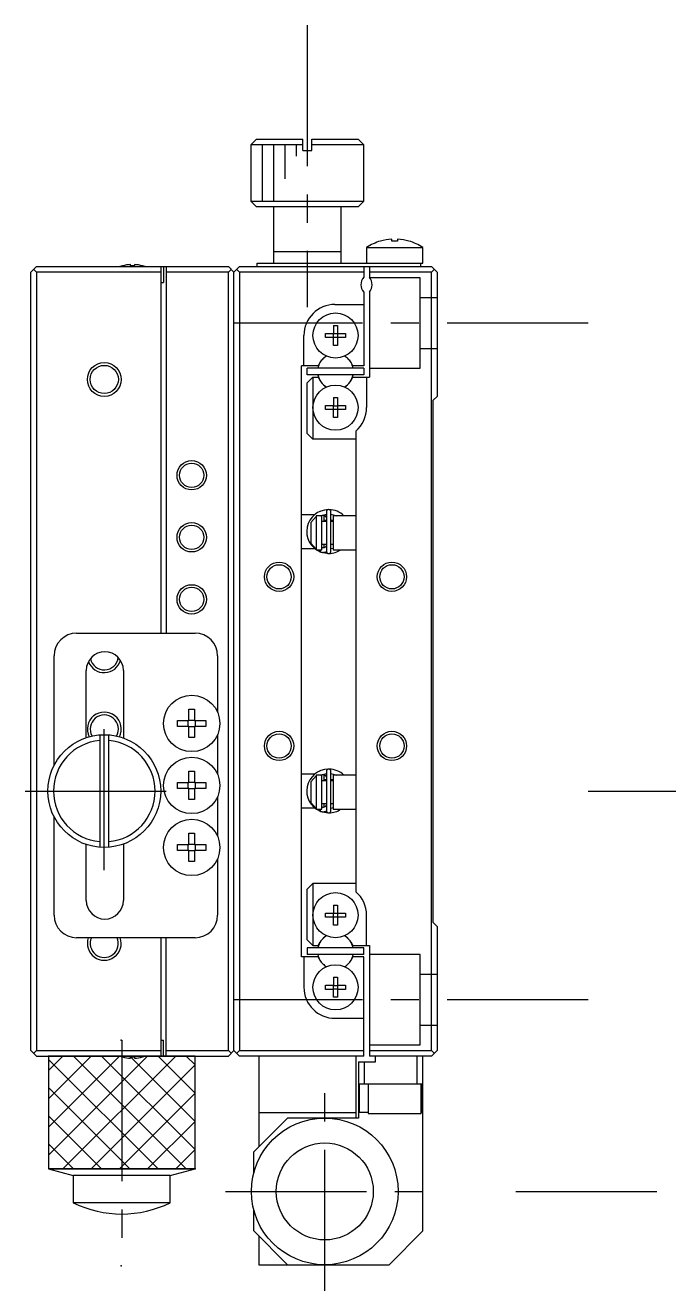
# Model space of a CAD drawing. Extents: x 36 to 382, y 2 to 241.
# Drawn here: x 221.3 to 278.4, y 80.8 to 193 of the extents above; entities that cross this region are included whole.
import ezdxf

# ---------------------------------------------------------------- set-up
doc = ezdxf.new("R2010")
doc.units = 0
doc.header["$LTSCALE"] = 10
doc.linetypes.add('CENTER', pattern=[2, 1.25, -0.25, 0.25, -0.25])
doc.linetypes.add('DASHED', pattern=[3.5, 2, -1.5])
doc.layers.get('0').update_dxf_attribs({"linetype": 'CONTINUOUS'})
doc.layers.add('CENTER', color=1, linetype='CENTER')

msp = doc.modelspace()

# ---------------------------------------------------------------- linework, layer by layer
at = {"color": 7, "linetype": 'CONTINUOUS'}
for p, q in [((241.849756, 182.868461), (241.349756, 182.368461)), ((245.949756, 182.368461), (241.349756, 182.368461)), ((241.349756, 182.368461), (241.349756, 177.368461)), ((241.849756, 182.868461), (245.949756, 182.868461)), ((245.949756, 181.868461), (245.949756, 182.868461)), ((245.949756, 181.868461), (246.749756, 181.868461)), ((246.749756, 182.868461), (250.849756, 182.868461)), ((246.749756, 181.868461), (246.749756, 182.868461)), ((251.349756, 182.368461), (246.749756, 182.368461)), ((251.349756, 182.368461), (250.849756, 182.868461)), ((251.349756, 177.368461), (251.349756, 182.368461)), ((241.349756, 177.368461), (251.349756, 177.368461)), ((241.349756, 177.368461), (241.849756, 176.868461)), ((250.849756, 176.868461), (251.349756, 177.368461)), ((250.849756, 176.868461), (241.849756, 176.868461)), ((243.349756, 176.868461), (243.349756, 171.868461)), ((249.349756, 171.868461), (249.349756, 176.868461)), ((253.839756, 173.831041), (253.839756, 174.003413)), ((254.359756, 174.003413), (254.359756, 173.831041)), ((249.349756, 172.868461), (243.349756, 172.868461)), ((251.599756, 173.260118), (256.599756, 173.260118)), ((251.599756, 173.260118), (251.599756, 171.868461)), ((252.841166, 173.831041), (252.837823, 173.837896)), ((254.359756, 173.831041), (253.839756, 173.831041)), ((255.361689, 173.837896), (255.358345, 173.831041)), ((256.599756, 171.868461), (256.599756, 173.260118)), ((230.669756, 171.637982), (230.669756, 171.75832)), ((231.029756, 171.75832), (231.029756, 171.637982)), ((241.899756, 171.568461), (241.899756, 171.868461)), ((241.899756, 171.868461), (256.599756, 171.868461)), ((256.399756, 171.868461), (256.399756, 171.568461)), ((221.849756, 171.068461), (222.349756, 171.568461)), ((221.849756, 102.068461), (221.849756, 171.068461)), ((222.349756, 171.068461), (222.099756, 171.318461)), ((222.349756, 171.568461), (239.349756, 171.568461)), ((222.349756, 171.068461), (222.349756, 102.068461)), ((233.349756, 171.068461), (222.349756, 171.068461)), ((229.963394, 171.637982), (229.96114, 171.642605)), ((231.029756, 171.637982), (230.669756, 171.637982)), ((231.738372, 171.642605), (231.736117, 171.637982)), ((233.349756, 171.568461), (233.349756, 139.068461)), ((233.599756, 171.568461), (233.599756, 170.168461)), ((233.849756, 171.568461), (233.849756, 139.068461)), ((239.349756, 171.068461), (233.849756, 171.068461)), ((239.349756, 171.568461), (239.849756, 171.068461)), ((239.599756, 171.318461), (239.349756, 171.068461)), ((239.349756, 102.068461), (239.349756, 171.068461)), ((239.849756, 171.068461), (240.349756, 171.568461)), ((239.849756, 102.068461), (239.849756, 171.068461)), ((240.349756, 171.068461), (240.099756, 171.318461)), ((240.349756, 171.568461), (257.349756, 171.568461)), ((251.349756, 171.068461), (240.349756, 171.068461)), ((240.349756, 171.068461), (240.349756, 102.068461)), ((251.349756, 171.568461), (251.349756, 170.629898)), ((251.849756, 171.568461), (251.849756, 170.629898)), ((257.349756, 171.068461), (251.849756, 171.068461)), ((257.349756, 171.568461), (257.849756, 171.068461)), ((257.599756, 171.318461), (257.349756, 171.068461)), ((257.349756, 102.068461), (257.349756, 171.068461)), ((257.849756, 171.068461), (257.849756, 160.068461)), ((233.349756, 170.168461), (233.599756, 170.168461)), ((251.349756, 169.307023), (251.349756, 162.768461)), ((251.849756, 169.307023), (251.849756, 161.768461)), ((248.799756, 168.218461), (251.349756, 168.218461)), ((248.669756, 166.354822), (249.029756, 166.354822)), ((248.669756, 166.354822), (248.669756, 165.648461)), ((249.029756, 166.354822), (249.029756, 165.648461)), ((246.049756, 162.768461), (246.049756, 165.468461)), ((247.963394, 165.288461), (247.963394, 165.648461)), ((247.963394, 165.648461), (248.669756, 165.648461)), ((248.669756, 165.288461), (247.963394, 165.288461)), ((248.680128, 165.638088), (248.669756, 165.648461)), ((248.680128, 165.298833), (248.669756, 165.288461)), ((248.669756, 164.582099), (248.669756, 165.288461)), ((248.680128, 165.638088), (249.019384, 165.638088)), ((248.680128, 165.298833), (248.680128, 165.638088)), ((249.019384, 165.298833), (248.680128, 165.298833)), ((249.019384, 165.638088), (249.029756, 165.648461)), ((249.019384, 165.638088), (249.019384, 165.298833)), ((249.019384, 165.298833), (249.029756, 165.288461)), ((249.029756, 165.648461), (249.736117, 165.648461)), ((249.029756, 165.288461), (249.029756, 164.582099)), ((249.736117, 165.288461), (249.029756, 165.288461)), ((249.736117, 165.648461), (249.736117, 165.288461)), ((249.029756, 164.582099), (248.669756, 164.582099)), ((245.849756, 110.368461), (245.849756, 162.768461)), ((247.305344, 162.768461), (245.849756, 162.768461)), ((247.47494, 163.062211), (247.305344, 162.768461)), ((250.394168, 162.768461), (250.224571, 163.062211)), ((251.349756, 162.768461), (250.394168, 162.768461)), ((246.349756, 161.968461), (246.349756, 162.568461)), ((251.349756, 162.568461), (246.349756, 162.568461)), ((251.349756, 161.968461), (246.349756, 161.968461)), ((246.349756, 161.268461), (246.849756, 161.768461)), ((246.849756, 161.768461), (247.305344, 161.768461)), ((246.849756, 161.768461), (246.849756, 156.268461)), ((247.305344, 161.768461), (247.47494, 161.474711)), ((250.224571, 161.474711), (250.394168, 161.768461)), ((250.394168, 161.768461), (251.849756, 161.768461)), ((251.349756, 162.568461), (251.349756, 161.968461)), ((251.599756, 161.768461), (251.599756, 159.068461)), ((246.349756, 156.768461), (246.349756, 161.268461)), ((248.669756, 159.954822), (249.029756, 159.954822)), ((248.669756, 159.954822), (248.669756, 159.248461)), ((249.029756, 159.954822), (249.029756, 159.248461)), ((257.499756, 159.718461), (257.849756, 160.068461)), ((257.499756, 113.418461), (257.499756, 159.718461)), ((247.963394, 158.888461), (247.963394, 159.248461)), ((247.963394, 159.248461), (248.669756, 159.248461)), ((248.669756, 158.888461), (247.963394, 158.888461)), ((248.680128, 159.238088), (248.669756, 159.248461)), ((248.680128, 158.898833), (248.669756, 158.888461)), ((248.669756, 158.182099), (248.669756, 158.888461)), ((248.680128, 159.238088), (249.019384, 159.238088)), ((248.680128, 158.898833), (248.680128, 159.238088)), ((249.019384, 158.898833), (248.680128, 158.898833)), ((249.019384, 159.238088), (249.029756, 159.248461)), ((249.019384, 159.238088), (249.019384, 158.898833)), ((249.019384, 158.898833), (249.029756, 158.888461)), ((249.029756, 159.248461), (249.736117, 159.248461)), ((249.029756, 158.888461), (249.029756, 158.182099)), ((249.736117, 158.888461), (249.029756, 158.888461)), ((249.736117, 159.248461), (249.736117, 158.888461)), ((249.029756, 158.182099), (248.669756, 158.182099)), ((246.849756, 156.268461), (246.349756, 156.768461)), ((250.649756, 156.268461), (246.849756, 156.268461)), ((250.649756, 156.989398), (250.649756, 116.147523)), ((246.995627, 149.568461), (245.849756, 149.568461)), ((246.649756, 148.884976), (247.149756, 149.414144)), ((247.649756, 149.468461), (247.149756, 149.468461)), ((247.149756, 149.468461), (247.149756, 146.468461)), ((247.478281, 149.865632), (247.460324, 149.857837)), ((247.472245, 149.862254), (247.469176, 149.861707)), ((247.534059, 149.887632), (247.477862, 149.866443)), ((247.545004, 149.468525), (248.048208, 149.622003)), ((247.630008, 149.507616), (247.631508, 149.507993)), ((247.631274, 149.507883), (247.645834, 149.513664)), ((247.645834, 149.513664), (247.660101, 149.51849)), ((247.649756, 146.468461), (247.649756, 149.468461)), ((247.660101, 149.51849), (247.674597, 149.522587)), ((247.674597, 149.522587), (247.689288, 149.525942)), ((247.689288, 149.525942), (247.704134, 149.528545)), ((247.704134, 149.528545), (247.719098, 149.530389)), ((247.719098, 149.530389), (247.734139, 149.531468)), ((247.734139, 149.531468), (247.749218, 149.531778)), ((247.749218, 149.531778), (247.764296, 149.531319)), ((247.764296, 149.531319), (247.779333, 149.530091)), ((247.779333, 149.530091), (247.794289, 149.528097)), ((247.794289, 149.528097), (247.809125, 149.525344)), ((247.809125, 149.525344), (247.823802, 149.521838)), ((247.823802, 149.521838), (247.838282, 149.517592)), ((247.838282, 149.517592), (247.852526, 149.512615)), ((247.849756, 148.968461), (247.849756, 149.51386)), ((247.852526, 149.512615), (247.866499, 149.506923)), ((247.866499, 149.506923), (247.880165, 149.500532)), ((247.880165, 149.500532), (247.893489, 149.49346)), ((247.893489, 149.49346), (247.906437, 149.485727)), ((247.906437, 149.485727), (247.918979, 149.477354)), ((247.918979, 149.477354), (247.931083, 149.468363)), ((247.931083, 149.468363), (247.94272, 149.458781)), ((247.94272, 149.458781), (247.953861, 149.448631)), ((247.953861, 149.448631), (247.964482, 149.437941)), ((247.964482, 149.437941), (247.974557, 149.42674)), ((247.974557, 149.42674), (247.984063, 149.415055)), ((247.984063, 149.415055), (247.992978, 149.402917)), ((247.992978, 149.402917), (248.001283, 149.390357)), ((248.001283, 149.390357), (248.008958, 149.377406)), ((248.008958, 149.377406), (248.015987, 149.364097)), ((248.015987, 149.364097), (248.022355, 149.350462)), ((248.022355, 149.350462), (248.028048, 149.336534)), ((248.028048, 149.336534), (248.033053, 149.322348)), ((248.033053, 149.322348), (248.03736, 149.307936)), ((248.03736, 149.307936), (248.040961, 149.293335)), ((248.040961, 149.293335), (248.043847, 149.278578)), ((248.043847, 149.278578), (248.046012, 149.263701)), ((248.046012, 149.263701), (248.047453, 149.248738)), ((248.047453, 149.248738), (248.048166, 149.233726)), ((248.048166, 149.233726), (248.04825, 149.226689)), ((248.04825, 149.828369), (248.04825, 146.328369)), ((248.43825, 146.328369), (248.43825, 149.828369)), ((248.438304, 149.621681), (248.94193, 149.468547)), ((250.649756, 149.468461), (248.649756, 149.468461)), ((248.649756, 149.468461), (248.649756, 146.468461)), ((248.849756, 149.511191), (248.849756, 149.468461)), ((246.649756, 148.884976), (246.649756, 147.051945)), ((248.04825, 148.968461), (247.649756, 148.968461)), ((248.04825, 149.068461), (247.849756, 149.068461)), ((248.649756, 149.068461), (248.43825, 149.068461)), ((248.649756, 148.968461), (248.43825, 148.968461)), ((247.149756, 146.522777), (246.649756, 147.051945)), ((245.849756, 146.568461), (247.019289, 146.568461)), ((247.149756, 146.468461), (247.649756, 146.468461)), ((247.448705, 146.304062), (247.47581, 146.292182)), ((247.468985, 146.29508), (247.516112, 146.46846)), ((247.474769, 146.306197), (247.4745, 146.300695)), ((247.4745, 146.300695), (247.474758, 146.296305)), ((247.474758, 146.296305), (247.475199, 146.294097)), ((247.475565, 146.312776), (247.474769, 146.306197)), ((247.475199, 146.294097), (247.477862, 146.290296)), ((247.476881, 146.320389), (247.475565, 146.312776)), ((247.47871, 146.328985), (247.476881, 146.320389)), ((247.477862, 146.290296), (247.508039, 146.27822)), ((247.481038, 146.338507), (247.47871, 146.328985)), ((247.483851, 146.348894), (247.481038, 146.338507)), ((247.48713, 146.360076), (247.483851, 146.348894)), ((247.490854, 146.37198), (247.48713, 146.360076)), ((247.494997, 146.384527), (247.490854, 146.37198)), ((247.499534, 146.397634), (247.494997, 146.384527)), ((247.504433, 146.411216), (247.499534, 146.397634)), ((247.509662, 146.425183), (247.504433, 146.411216)), ((247.508039, 146.27822), (247.54047, 146.267039)), ((247.515188, 146.439442), (247.509662, 146.425183)), ((247.520973, 146.4539), (247.515188, 146.439442)), ((247.526979, 146.468461), (247.520973, 146.4539)), ((247.526265, 146.271381), (248.2161, 146.134652)), ((247.54047, 146.267039), (247.573409, 146.257494)), ((247.573409, 146.257494), (247.606775, 146.249608)), ((247.606775, 146.249608), (247.640486, 146.243401)), ((247.629381, 146.648685), (247.616966, 146.654073)), ((247.640486, 146.243401), (247.674458, 146.238886)), ((247.654058, 146.640194), (247.64973, 146.641676)), ((247.649756, 146.968461), (248.04825, 146.968461)), ((247.668488, 146.635781), (247.654058, 146.640194)), ((247.683124, 146.632109), (247.668488, 146.635781)), ((247.674458, 146.238886), (247.708609, 146.236075)), ((247.697927, 146.629187), (247.683124, 146.632109)), ((247.712859, 146.627024), (247.697927, 146.629187)), ((247.708609, 146.236075), (247.742855, 146.234974)), ((247.727879, 146.625625), (247.712859, 146.627024)), ((247.742949, 146.624995), (247.727879, 146.625625)), ((247.742855, 146.234974), (247.777112, 146.235585)), ((247.758029, 146.625135), (247.742949, 146.624995)), ((247.773079, 146.626043), (247.758029, 146.625135)), ((247.788059, 146.627716), (247.773079, 146.626043)), ((247.777112, 146.235585), (247.811297, 146.237907)), ((247.802931, 146.63015), (247.788059, 146.627716)), ((247.817656, 146.633336), (247.802931, 146.63015)), ((247.811297, 146.237907), (247.845326, 146.241934)), ((247.832196, 146.637264), (247.817656, 146.633336)), ((247.846513, 146.641923), (247.832196, 146.637264)), ((247.845326, 146.241934), (247.879116, 146.247657)), ((247.860572, 146.6473), (247.846513, 146.641923)), ((247.849756, 146.643073), (247.849756, 146.968461)), ((247.874338, 146.653378), (247.860572, 146.6473)), ((247.887776, 146.66014), (247.874338, 146.653378)), ((247.879116, 146.247657), (247.912584, 146.25506)), ((247.900853, 146.667567), (247.887776, 146.66014)), ((247.913537, 146.675639), (247.900853, 146.667567)), ((247.912584, 146.25506), (247.945649, 146.264128)), ((247.925799, 146.684334), (247.913537, 146.675639)), ((247.937609, 146.693628), (247.925799, 146.684334)), ((247.948938, 146.703497), (247.937609, 146.693628)), ((247.945649, 146.264128), (247.978229, 146.274837)), ((247.959762, 146.713915), (247.948938, 146.703497)), ((247.970055, 146.724855), (247.959762, 146.713915)), ((247.979793, 146.736288), (247.970055, 146.724855)), ((247.978229, 146.274837), (248.010245, 146.287162)), ((247.988955, 146.748188), (247.979793, 146.736288)), ((247.99752, 146.760523), (247.988955, 146.748188)), ((248.005468, 146.773263), (247.99752, 146.760523)), ((248.012783, 146.786377), (248.005468, 146.773263)), ((248.010245, 146.287162), (248.041617, 146.301074)), ((248.019447, 146.799833), (248.012783, 146.786377)), ((248.025447, 146.8136), (248.019447, 146.799833)), ((248.030769, 146.827643), (248.025447, 146.8136)), ((248.035401, 146.841929), (248.030769, 146.827643)), ((248.039334, 146.856425), (248.035401, 146.841929)), ((248.042558, 146.871096), (248.039334, 146.856425)), ((248.041617, 146.301074), (248.049766, 146.304999)), ((248.045067, 146.885909), (248.042558, 146.871096)), ((248.046854, 146.900827), (248.045067, 146.885909)), ((248.047915, 146.915816), (248.046854, 146.900827)), ((248.04825, 146.930049), (248.047915, 146.915816)), ((248.43825, 146.968461), (248.649756, 146.968461)), ((248.649855, 146.576784), (248.438271, 146.534742)), ((248.649756, 146.468461), (250.649756, 146.468461)), ((225.899756, 139.068461), (236.399756, 139.068461)), ((223.899756, 127.348263), (223.899756, 137.068461)), ((238.399756, 137.068461), (238.399756, 132.048256)), ((226.749756, 129.805548), (226.749756, 135.768461)), ((230.049756, 135.768461), (230.049756, 129.770588)), ((234.841166, 131.328461), (235.839756, 131.328461)), ((234.841166, 130.808461), (234.841166, 131.328461)), ((235.798381, 130.808461), (235.798381, 131.328461)), ((235.839756, 132.32705), (236.359756, 132.32705)), ((235.839756, 131.328461), (235.839756, 132.32705)), ((235.839756, 131.369836), (236.359756, 131.369836)), ((236.359756, 132.32705), (236.359756, 131.328461)), ((236.359756, 131.328461), (237.358345, 131.328461)), ((236.401131, 131.328461), (236.401131, 130.808461)), ((237.358345, 131.328461), (237.358345, 130.808461)), ((235.839756, 130.808461), (234.841166, 130.808461)), ((235.839756, 129.809871), (235.839756, 130.808461)), ((236.359756, 130.767086), (235.839756, 130.767086)), ((236.359756, 130.808461), (236.359756, 129.809871)), ((237.358345, 130.808461), (236.359756, 130.808461)), ((227.949756, 130.052435), (227.949756, 120.084486)), ((228.749756, 120.084486), (228.749756, 130.052435)), ((236.359756, 129.809871), (235.839756, 129.809871)), ((238.399756, 130.088665), (238.399756, 126.548256)), ((235.839756, 126.82705), (236.359756, 126.82705)), ((235.839756, 125.828461), (235.839756, 126.82705)), ((236.359756, 126.82705), (236.359756, 125.828461)), ((247.478281, 126.865632), (247.460324, 126.857837)), ((247.472245, 126.862254), (247.469176, 126.861707)), ((247.534059, 126.887632), (247.477862, 126.866443)), ((248.04825, 126.828369), (248.04825, 123.328369)), ((248.43825, 123.328369), (248.43825, 126.828369)), ((234.841166, 125.828461), (235.839756, 125.828461)), ((234.841166, 125.308461), (234.841166, 125.828461)), ((235.798381, 125.308461), (235.798381, 125.828461)), ((235.839756, 125.869836), (236.359756, 125.869836)), ((236.359756, 125.828461), (237.358345, 125.828461)), ((236.401131, 125.828461), (236.401131, 125.308461)), ((237.358345, 125.828461), (237.358345, 125.308461)), ((246.995627, 126.568461), (245.849756, 126.568461)), ((246.649756, 125.884976), (247.149756, 126.414144)), ((246.649756, 125.884976), (246.649756, 124.051945)), ((247.649756, 126.468461), (247.149756, 126.468461)), ((247.149756, 126.468461), (247.149756, 123.468461)), ((247.545004, 126.468525), (248.048208, 126.622003)), ((247.630008, 126.507616), (247.631508, 126.507993)), ((247.631274, 126.507883), (247.645834, 126.513664)), ((247.645834, 126.513664), (247.660101, 126.51849)), ((247.649756, 123.468461), (247.649756, 126.468461)), ((248.04825, 125.968461), (247.649756, 125.968461)), ((247.660101, 126.51849), (247.674597, 126.522587)), ((247.674597, 126.522587), (247.689288, 126.525942)), ((247.689288, 126.525942), (247.704134, 126.528545)), ((247.704134, 126.528545), (247.719098, 126.530389)), ((247.719098, 126.530389), (247.734139, 126.531468)), ((247.734139, 126.531468), (247.749218, 126.531778)), ((247.749218, 126.531778), (247.764296, 126.531319)), ((247.764296, 126.531319), (247.779333, 126.530091)), ((247.779333, 126.530091), (247.794289, 126.528097)), ((247.794289, 126.528097), (247.809125, 126.525344)), ((247.809125, 126.525344), (247.823802, 126.521838)), ((247.823802, 126.521838), (247.838282, 126.517592)), ((247.838282, 126.517592), (247.852526, 126.512615)), ((247.849756, 125.968461), (247.849756, 126.51386)), ((248.04825, 126.068461), (247.849756, 126.068461)), ((247.852526, 126.512615), (247.866499, 126.506923)), ((247.866499, 126.506923), (247.880165, 126.500532)), ((247.880165, 126.500532), (247.893489, 126.49346)), ((247.893489, 126.49346), (247.906437, 126.485727)), ((247.906437, 126.485727), (247.918979, 126.477354)), ((247.918979, 126.477354), (247.931083, 126.468363)), ((247.931083, 126.468363), (247.94272, 126.458781)), ((247.94272, 126.458781), (247.953861, 126.448631)), ((247.953861, 126.448631), (247.964482, 126.437941)), ((247.964482, 126.437941), (247.974557, 126.42674)), ((247.974557, 126.42674), (247.984063, 126.415055)), ((247.984063, 126.415055), (247.992978, 126.402917)), ((247.992978, 126.402917), (248.001283, 126.390357)), ((248.001283, 126.390357), (248.008958, 126.377406)), ((248.008958, 126.377406), (248.015987, 126.364097)), ((248.015987, 126.364097), (248.022355, 126.350462)), ((248.022355, 126.350462), (248.028048, 126.336534)), ((248.028048, 126.336534), (248.033053, 126.322348)), ((248.033053, 126.322348), (248.03736, 126.307936)), ((248.03736, 126.307936), (248.040961, 126.293335)), ((248.040961, 126.293335), (248.043847, 126.278578)), ((248.043847, 126.278578), (248.046012, 126.263701)), ((248.046012, 126.263701), (248.047453, 126.248738)), ((248.047453, 126.248738), (248.048166, 126.233726)), ((248.048166, 126.233726), (248.04825, 126.226689)), ((248.649756, 126.068461), (248.43825, 126.068461)), ((248.649756, 125.968461), (248.43825, 125.968461)), ((248.438304, 126.621681), (248.94193, 126.468547)), ((250.649756, 126.468461), (248.649756, 126.468461)), ((248.649756, 126.468461), (248.649756, 123.468461)), ((248.849756, 126.511191), (248.849756, 126.468461)), ((235.839756, 125.308461), (234.841166, 125.308461)), ((235.839756, 124.309871), (235.839756, 125.308461)), ((236.359756, 125.267086), (235.839756, 125.267086)), ((236.359756, 125.308461), (236.359756, 124.309871)), ((237.358345, 125.308461), (236.359756, 125.308461)), ((238.399756, 124.588665), (238.399756, 121.048256)), ((236.359756, 124.309871), (235.839756, 124.309871)), ((245.849756, 123.568461), (247.019289, 123.568461)), ((247.149756, 123.522777), (246.649756, 124.051945)), ((247.149756, 123.468461), (247.649756, 123.468461)), ((247.468985, 123.29508), (247.516112, 123.46846)), ((247.509668, 123.425198), (247.50444, 123.411236)), ((247.515192, 123.439452), (247.509668, 123.425198)), ((247.520975, 123.453905), (247.515192, 123.439452)), ((247.526979, 123.468461), (247.520975, 123.453905)), ((247.629381, 123.648685), (247.616966, 123.654073)), ((247.654058, 123.640194), (247.64973, 123.641676)), ((247.649756, 123.968461), (248.04825, 123.968461)), ((247.668488, 123.635781), (247.654058, 123.640194)), ((247.683124, 123.632109), (247.668488, 123.635781)), ((247.697927, 123.629187), (247.683124, 123.632109)), ((247.712859, 123.627024), (247.697927, 123.629187)), ((247.727879, 123.625625), (247.712859, 123.627024)), ((247.742949, 123.624995), (247.727879, 123.625625)), ((247.758029, 123.625135), (247.742949, 123.624995)), ((247.773079, 123.626043), (247.758029, 123.625135)), ((247.788059, 123.627716), (247.773079, 123.626043)), ((247.802931, 123.63015), (247.788059, 123.627716)), ((247.817656, 123.633336), (247.802931, 123.63015)), ((247.832196, 123.637264), (247.817656, 123.633336)), ((247.846513, 123.641923), (247.832196, 123.637264)), ((247.860572, 123.6473), (247.846513, 123.641923)), ((247.849756, 123.643073), (247.849756, 123.968461)), ((247.874338, 123.653378), (247.860572, 123.6473)), ((247.887776, 123.66014), (247.874338, 123.653378)), ((247.900853, 123.667567), (247.887776, 123.66014)), ((247.913537, 123.675639), (247.900853, 123.667567)), ((247.925799, 123.684334), (247.913537, 123.675639)), ((247.937609, 123.693628), (247.925799, 123.684334)), ((247.948938, 123.703497), (247.937609, 123.693628)), ((247.959762, 123.713915), (247.948938, 123.703497)), ((247.970055, 123.724855), (247.959762, 123.713915)), ((247.979793, 123.736288), (247.970055, 123.724855)), ((247.988955, 123.748188), (247.979793, 123.736288)), ((247.99752, 123.760523), (247.988955, 123.748188)), ((248.005468, 123.773263), (247.99752, 123.760523)), ((248.012783, 123.786377), (248.005468, 123.773263)), ((248.019447, 123.799833), (248.012783, 123.786377)), ((248.025447, 123.8136), (248.019447, 123.799833)), ((248.030769, 123.827643), (248.025447, 123.8136)), ((248.035401, 123.841929), (248.030769, 123.827643)), ((248.039334, 123.856425), (248.035401, 123.841929)), ((248.042558, 123.871096), (248.039334, 123.856425)), ((248.045067, 123.885909), (248.042558, 123.871096)), ((248.046854, 123.900827), (248.045067, 123.885909)), ((248.047915, 123.915816), (248.046854, 123.900827)), ((248.04825, 123.930049), (248.047915, 123.915816)), ((248.43825, 123.968461), (248.649756, 123.968461)), ((248.649855, 123.576784), (248.438271, 123.534742)), ((248.649756, 123.468461), (250.649756, 123.468461)), ((223.899756, 114.068461), (223.899756, 122.788658)), ((247.448705, 123.304062), (247.469554, 123.29488)), ((247.474772, 123.306227), (247.4745, 123.300721)), ((247.4745, 123.300721), (247.474755, 123.296327)), ((247.474755, 123.296327), (247.475199, 123.294097)), ((247.47557, 123.312809), (247.474772, 123.306227)), ((247.475199, 123.294097), (247.477862, 123.290296)), ((247.476888, 123.320423), (247.47557, 123.312809)), ((247.478718, 123.32902), (247.476888, 123.320423)), ((247.477862, 123.290296), (247.508039, 123.27822)), ((247.481047, 123.338543), (247.478718, 123.32902)), ((247.483861, 123.348929), (247.481047, 123.338543)), ((247.48714, 123.360109), (247.483861, 123.348929)), ((247.490864, 123.37201), (247.48714, 123.360109)), ((247.495007, 123.384554), (247.490864, 123.37201)), ((247.499542, 123.397658), (247.495007, 123.384554)), ((247.50444, 123.411236), (247.499542, 123.397658)), ((247.508039, 123.27822), (247.54047, 123.267039)), ((247.526265, 123.271381), (248.2161, 123.134652)), ((247.54047, 123.267039), (247.573409, 123.257494)), ((247.573409, 123.257494), (247.606775, 123.249608)), ((247.606775, 123.249608), (247.640486, 123.243401)), ((247.640486, 123.243401), (247.674458, 123.238886)), ((247.674458, 123.238886), (247.708609, 123.236075)), ((247.708609, 123.236075), (247.742855, 123.234974)), ((247.742855, 123.234974), (247.777112, 123.235585)), ((247.777112, 123.235585), (247.811297, 123.237907)), ((247.811297, 123.237907), (247.845326, 123.241934)), ((247.845326, 123.241934), (247.879116, 123.247657)), ((247.879116, 123.247657), (247.912584, 123.25506)), ((247.912584, 123.25506), (247.945649, 123.264128)), ((247.945649, 123.264128), (247.978229, 123.274837)), ((247.978229, 123.274837), (248.010245, 123.287162)), ((248.010245, 123.287162), (248.041617, 123.301074)), ((248.041617, 123.301074), (248.049766, 123.304999)), ((235.839756, 121.32705), (236.359756, 121.32705)), ((235.839756, 120.328461), (235.839756, 121.32705)), ((236.359756, 121.32705), (236.359756, 120.328461)), ((226.749756, 115.368461), (226.749756, 120.331373)), ((230.049756, 120.366333), (230.049756, 115.368461)), ((234.841166, 120.328461), (235.839756, 120.328461)), ((234.841166, 119.808461), (234.841166, 120.328461)), ((235.798381, 119.808461), (235.798381, 120.328461)), ((235.839756, 120.369836), (236.359756, 120.369836)), ((236.359756, 120.328461), (237.358345, 120.328461)), ((236.401131, 120.328461), (236.401131, 119.808461)), ((237.358345, 120.328461), (237.358345, 119.808461)), ((235.839756, 119.808461), (234.841166, 119.808461)), ((235.839756, 118.809871), (235.839756, 119.808461)), ((236.359756, 119.767086), (235.839756, 119.767086)), ((236.359756, 119.808461), (236.359756, 118.809871)), ((237.358345, 119.808461), (236.359756, 119.808461)), ((238.399756, 119.088665), (238.399756, 114.068461)), ((236.359756, 118.809871), (235.839756, 118.809871)), ((246.349756, 116.368461), (246.849756, 116.868461)), ((250.649756, 116.868461), (246.849756, 116.868461)), ((246.849756, 116.868461), (246.849756, 111.368461)), ((246.349756, 111.868461), (246.349756, 116.368461)), ((248.669756, 114.954822), (249.029756, 114.954822)), ((248.669756, 114.954822), (248.669756, 114.248461)), ((249.029756, 114.954822), (249.029756, 114.248461)), ((247.963394, 113.888461), (247.963394, 114.248461)), ((247.963394, 114.248461), (248.669756, 114.248461)), ((248.669756, 113.888461), (247.963394, 113.888461)), ((248.680128, 114.238088), (248.669756, 114.248461)), ((248.680128, 113.898833), (248.669756, 113.888461)), ((248.669756, 113.182099), (248.669756, 113.888461)), ((248.680128, 114.238088), (249.019384, 114.238088)), ((248.680128, 113.898833), (248.680128, 114.238088)), ((249.019384, 113.898833), (248.680128, 113.898833)), ((249.019384, 114.238088), (249.029756, 114.248461)), ((249.019384, 114.238088), (249.019384, 113.898833)), ((249.019384, 113.898833), (249.029756, 113.888461)), ((249.029756, 114.248461), (249.736117, 114.248461)), ((249.029756, 113.888461), (249.029756, 113.182099)), ((249.736117, 113.888461), (249.029756, 113.888461)), ((249.736117, 114.248461), (249.736117, 113.888461)), ((251.599756, 111.368461), (251.599756, 114.068461)), ((257.849756, 113.068461), (257.499756, 113.418461)), ((249.029756, 113.182099), (248.669756, 113.182099)), ((257.849756, 113.068461), (257.849756, 102.068461)), ((236.399756, 112.068461), (225.899756, 112.068461)), ((233.349756, 112.068461), (233.349756, 101.568461)), ((233.849756, 101.568461), (233.849756, 112.068461)), ((246.849756, 111.368461), (246.349756, 111.868461)), ((251.349756, 111.168461), (246.349756, 111.168461)), ((246.349756, 111.168461), (246.349756, 110.568461)), ((246.849756, 111.368461), (247.305344, 111.368461)), ((247.305344, 111.368461), (247.47494, 111.662211)), ((250.224571, 111.662211), (250.394168, 111.368461)), ((250.394168, 111.368461), (251.849756, 111.368461)), ((251.349756, 110.568461), (251.349756, 111.168461)), ((251.849756, 111.368461), (251.849756, 101.568461)), ((247.305344, 110.368461), (245.849756, 110.368461)), ((246.049756, 110.368461), (246.049756, 107.668461)), ((251.349756, 110.568461), (246.349756, 110.568461)), ((247.47494, 110.074711), (247.305344, 110.368461)), ((250.394168, 110.368461), (250.224571, 110.074711)), ((251.349756, 110.368461), (250.394168, 110.368461)), ((251.349756, 101.568461), (251.349756, 110.368461)), ((247.963394, 107.488461), (247.963394, 107.848461)), ((247.963394, 107.848461), (248.669756, 107.848461)), ((248.669756, 108.554822), (249.029756, 108.554822)), ((248.669756, 108.554822), (248.669756, 107.848461)), ((248.680128, 107.838088), (248.669756, 107.848461)), ((248.680128, 107.838088), (249.019384, 107.838088)), ((248.680128, 107.498833), (248.680128, 107.838088)), ((249.019384, 107.838088), (249.029756, 107.848461)), ((249.019384, 107.838088), (249.019384, 107.498833)), ((249.029756, 108.554822), (249.029756, 107.848461)), ((249.029756, 107.848461), (249.736117, 107.848461)), ((249.736117, 107.848461), (249.736117, 107.488461)), ((248.669756, 107.488461), (247.963394, 107.488461)), ((248.680128, 107.498833), (248.669756, 107.488461)), ((248.669756, 106.782099), (248.669756, 107.488461)), ((249.029756, 106.782099), (248.669756, 106.782099)), ((249.019384, 107.498833), (248.680128, 107.498833)), ((249.019384, 107.498833), (249.029756, 107.488461)), ((249.029756, 107.488461), (249.029756, 106.782099)), ((249.736117, 107.488461), (249.029756, 107.488461)), ((248.799756, 104.918461), (251.349756, 104.918461)), ((233.349756, 102.968461), (233.599756, 102.968461)), ((233.599756, 101.568461), (233.599756, 102.968461)), ((222.349756, 101.568461), (221.849756, 102.068461)), ((222.099756, 101.818461), (222.349756, 102.068461)), ((222.349756, 102.068461), (233.349756, 102.068461)), ((222.349756, 101.568461), (239.349756, 101.568461)), ((223.399757, 101.568461), (223.399757, 91.568454)), ((229.96114, 101.494317), (229.963394, 101.498939)), ((230.669756, 101.498939), (231.029756, 101.498939)), ((230.669756, 101.378602), (230.669756, 101.498939)), ((231.029756, 101.498939), (231.029756, 101.378602)), ((231.736117, 101.498939), (231.738372, 101.494317)), ((233.849756, 102.068461), (239.349756, 102.068461)), ((236.399755, 91.568454), (236.399755, 101.568461)), ((239.349756, 102.068461), (239.599756, 101.818461)), ((239.849756, 102.068461), (239.349756, 101.568461)), ((240.349756, 101.568461), (239.849756, 102.068461)), ((240.099756, 101.818461), (240.349756, 102.068461)), ((240.349756, 102.068461), (251.349756, 102.068461)), ((251.349756, 101.568461), (240.349756, 101.568461)), ((242.049756, 101.568461), (242.049756, 93.518461)), ((250.649756, 101.568461), (250.649756, 96.068461)), ((250.899756, 101.068461), (250.899756, 96.068461)), ((250.899756, 101.068461), (252.399756, 101.068461)), ((251.399756, 101.068461), (251.399756, 99.068461)), ((251.849756, 102.068461), (257.349756, 102.068461)), ((257.349756, 101.568461), (251.849756, 101.568461)), ((252.399756, 101.068461), (252.399756, 101.568461)), ((256.099756, 99.068461), (256.099756, 101.568461)), ((256.599756, 86.068461), (256.599756, 101.568461)), ((257.349756, 102.068461), (257.599756, 101.818461)), ((257.349756, 101.568461), (257.849756, 102.068461)), ((256.599756, 99.068461), (250.899756, 99.068461)), ((250.940019, 99.068461), (250.940019, 96.568461)), ((251.749756, 99.068461), (251.749756, 96.468461)), ((256.449756, 96.468461), (256.449756, 99.068461)), ((256.530577, 96.568461), (256.530577, 99.068461)), ((242.049756, 96.568461), (250.649756, 96.568461)), ((251.749756, 96.568461), (250.899756, 96.568461)), ((256.599756, 96.568461), (256.449756, 96.568461)), ((244.599756, 96.068461), (241.599756, 93.068461)), ((250.899756, 96.068461), (244.599756, 96.068461)), ((251.749756, 96.468461), (256.449756, 96.468461)), ((241.599756, 91.168457), (241.599756, 93.068461)), ((236.399755, 91.568454), (223.399757, 91.568454)), ((223.399757, 91.568454), (225.599756, 90.978966)), ((234.199756, 90.978966), (225.599756, 90.978966)), ((225.599756, 90.978966), (225.599756, 88.568455)), ((234.199756, 90.978966), (236.399755, 91.568454)), ((234.199756, 88.568455), (234.199756, 90.978966)), ((234.199756, 88.568455), (225.599756, 88.568455)), ((241.599756, 86.068461), (241.599756, 87.968465)), ((241.599756, 86.068461), (244.599756, 83.068461)), ((242.049756, 85.618461), (242.049756, 83.068461)), ((253.599756, 83.068461), (256.599756, 86.068461)), ((242.049756, 83.068461), (253.599756, 83.068461))]:
    msp.add_line(p, q, dxfattribs=at)
at = {"color": 3, "linetype": 'CONTINUOUS'}
for p, q in [((242.349756, 182.368461), (242.349756, 177.368461)), ((243.349756, 182.368461), (243.349756, 177.368461)), ((244.349756, 182.368461), (244.349756, 179.368461)), ((245.349756, 182.368461), (245.349756, 181.368461)), ((223.399757, 100.281052), (224.687165, 101.568461)), ((223.399757, 97.781052), (227.187165, 101.568461)), ((223.399757, 95.281052), (229.687165, 101.568461)), ((223.399757, 92.781052), (232.187165, 101.568461)), ((236.399755, 101.568461), (223.399757, 101.568461)), ((223.399757, 101.568461), (223.399757, 91.568454)), ((223.399757, 101.282027), (233.11333, 91.568454)), ((224.687158, 91.568454), (234.687165, 101.568461)), ((225.613323, 101.568461), (235.61333, 91.568454)), ((228.113323, 101.568461), (236.399755, 93.282029)), ((230.613323, 101.568461), (236.399755, 95.782029)), ((233.113323, 101.568461), (236.399755, 98.282029)), ((235.613323, 101.568461), (236.399755, 100.782029)), ((236.399755, 91.568454), (236.399755, 101.568461)), ((227.187158, 91.568454), (236.399755, 100.78105)), ((223.399757, 98.782027), (230.61333, 91.568454)), ((229.687158, 91.568454), (236.399755, 98.28105)), ((223.399757, 96.282027), (228.11333, 91.568454)), ((232.187158, 91.568454), (236.399755, 95.78105)), ((223.399757, 93.782027), (225.61333, 91.568454)), ((234.687158, 91.568454), (236.399755, 93.28105)), ((223.399757, 91.568454), (236.399755, 91.568454))]:
    msp.add_line(p, q, dxfattribs=at)
at = {"color": 3, "linetype": 'DASHED'}
for p, q in [((256.349756, 170.568461), (251.900143, 170.568461)), ((256.349756, 162.568461), (256.349756, 170.568461)), ((257.849756, 168.818461), (256.349756, 168.818461)), ((256.349756, 164.318461), (257.849756, 164.318461)), ((251.849756, 162.568461), (256.349756, 162.568461)), ((256.349756, 110.568461), (251.849756, 110.568461)), ((256.349756, 102.568461), (256.349756, 110.568461)), ((257.849756, 108.818461), (256.349756, 108.818461)), ((256.349756, 104.318461), (257.849756, 104.318461)), ((251.849756, 102.568461), (256.349756, 102.568461))]:
    msp.add_line(p, q, dxfattribs=at)
at = {"color": 7, "linetype": 'CONTINUOUS'}
for centre, radius in [((248.849756, 165.468461), 2), ((228.349756, 161.568461), 1.25), ((248.849756, 159.068461), 2), ((236.099756, 153.068461), 1.075), ((236.099756, 147.568461), 1.075), ((243.849756, 144.068461), 1.075), ((253.849756, 144.068461), 1.075), ((236.099756, 142.068461), 1.075), ((236.099756, 131.068461), 2.5), ((228.349756, 125.068461), 5), ((243.849756, 129.068461), 1.075), ((253.849756, 129.068461), 1.075), ((236.099756, 125.568461), 2.5), ((236.099756, 120.068461), 2.5), ((248.849756, 114.068461), 2), ((248.849756, 107.668461), 2), ((247.899756, 89.568461), 6.499999), ((247.899756, 89.568461), 4.3)]:
    msp.add_circle(centre, radius, dxfattribs=at)
at = {"color": 3, "linetype": 'CONTINUOUS'}
for centre, radius in [((228.349756, 161.568461), 1.5), ((236.099756, 153.068461), 1.3), ((236.099756, 147.568461), 1.3), ((243.849756, 144.068461), 1.3), ((253.849756, 144.068461), 1.3), ((236.099756, 142.068461), 1.3), ((243.849756, 129.068461), 1.3), ((253.849756, 129.068461), 1.3)]:
    msp.add_circle(centre, radius, dxfattribs=at)
at = {"color": 7, "linetype": 'CONTINUOUS'}
for centre, radius, start, end in [((254.099756, 169.518461), 4.492483, 93.317816, 106.26943), ((254.099756, 169.518461), 4.492483, 73.73057, 86.682184), ((254.099756, 169.518461), 4.5, 106.285843, 123.748989), ((254.099756, 169.518461), 4.5, 56.251011, 73.714157), ((230.849756, 168.568461), 3.194933, 93.229709, 106.106712), ((230.849756, 168.568461), 3.194933, 73.893288, 86.770291), ((230.849756, 168.568461), 3.2, 106.122533, 110.364135), ((230.849756, 168.568461), 3.2, 69.635865, 73.877467), ((252.099756, 169.968461), 1, 138.590378, 221.409622), ((251.099756, 169.968461), 1, 318.590378, 41.409622), ((248.799756, 165.468461), 2.75, 90, 180), ((248.849756, 162.26846), 1.5875, 150, 169.10691), ((248.849756, 162.268461), 1.5875, 135, 150), ((248.964756, 162.153651), 1.75, 121.886504, 135.004406), ((248.849756, 162.26846), 1.5875, 120.433182, 134.999974), ((248.849756, 162.26846), 1.5875, 45.000026, 59.566818), ((248.734756, 162.153651), 1.75, 44.995594, 58.113496), ((248.849756, 162.268461), 1.5875, 30, 45), ((248.849756, 162.26846), 1.5875, 10.89309, 30.000031), ((248.849756, 162.26846), 1.5875, 190.893016, 239.566737), ((248.849756, 162.26846), 1.5875, 300.433263, 349.106984), ((248.964756, 162.38327), 1.75, 224.995594, 238.113496), ((248.734756, 162.38327), 1.75, 301.886504, 315.004406), ((248.849756, 159.068461), 2.75, 310.885193, 0), ((248.243564, 148.078229), 1.944084, 90.719787, 246.812363), ((248.24325, 149.828369), 0.195, 0, 180), ((248.24451, 148.081779), 1.940453, 45.632122, 89.301655), ((248.24325, 146.328369), 0.195, 180, 0), ((248.24134, 148.085084), 1.950705, 270.710984, 304.007692), ((225.899756, 137.068461), 2, 90, 180), ((236.399756, 137.068461), 2, 0, 90), ((228.399756, 135.768461), 1.65, 0, 180), ((228.349756, 137.068461), 1.25, 191.625779, 352.779417), ((228.349756, 130.568461), 1.25, 330.300272, 209.699728), ((228.349756, 125.068461), 4.5, 95.099689, 264.900311), ((228.349756, 125.068461), 4.5, 275.099689, 84.900311), ((248.243564, 125.078229), 1.944084, 90.719787, 246.812363), ((248.24325, 126.828369), 0.195, 0, 180), ((248.24451, 125.081779), 1.940453, 45.632122, 89.301655), ((248.24134, 125.085084), 1.950705, 270.710984, 304.007692), ((248.24325, 123.328369), 0.195, 180, 0), ((248.849756, 114.068461), 2.75, 0, 49.114807), ((228.399756, 115.368461), 1.65, 180, 0), ((225.899756, 114.068461), 2, 180, 270), ((236.399756, 114.068461), 2, 270, 0), ((248.849756, 110.868462), 1.5875, 120.433263, 169.106984), ((248.964756, 110.753651), 1.75, 121.886504, 135.004406), ((248.849756, 110.868462), 1.5875, 10.893016, 59.566737), ((248.734756, 110.753651), 1.75, 44.995594, 58.113496), ((228.349756, 111.568461), 1.25, 156.421822, 23.578178), ((248.849756, 110.868462), 1.5875, 190.89309, 210), ((248.849756, 110.868461), 1.5875, 210, 225), ((248.849756, 110.868461), 1.5875, 315.094892, 330), ((248.849756, 110.868462), 1.5875, 329.999969, 349.10691), ((248.849756, 110.868462), 1.5875, 225.000026, 239.566818), ((248.964756, 110.98327), 1.75, 224.995594, 238.113496), ((248.849756, 110.868462), 1.5875, 300.433182, 315.047696), ((248.734756, 110.98327), 1.75, 301.886504, 315.090487), ((248.799756, 107.668461), 2.75, 180, 270), ((230.849756, 104.568461), 3.2, 249.635865, 253.877467), ((230.849756, 104.568461), 3.194933, 253.893288, 266.770291), ((230.849756, 104.568461), 3.194933, 273.229709, 286.106712), ((230.849756, 104.568461), 3.2, 286.122533, 290.364135), ((229.899756, 97.313455), 9.745001, 243.816209, 296.183791)]:
    msp.add_arc(centre, radius, start, end, dxfattribs=at)
at = {"color": 3, "linetype": 'CONTINUOUS'}
for centre, start, end in [((228.349756, 137.068461), 200.417947, 343.987249), ((228.349756, 130.568461), 332.964308, 207.035692), ((228.349756, 111.568461), 160.528779, 19.471221)]:
    msp.add_arc(centre, 1.5, start, end, dxfattribs=at)
at = {"color": 3}
for p in [(229.849756, 102.968461), (223.399757, 101.568461), (236.399755, 91.568454), (229.849756, 82.968461)]:
    msp.add_point(p, dxfattribs=at)
at = {"layer": 'CENTER', "color": 1, "linetype": 'CENTER'}
for p, q in [((246.349756, 192.968461), (246.349756, 167.968461)), ((271.249899, 166.568461), (239.849756, 166.568461)), ((228.349756, 118.068461), (228.349756, 132.068461)), ((221.349756, 125.068461), (235.349756, 125.068461)), ((271.249899, 125.068461), (296.249899, 125.068461)), ((271.249899, 106.568461), (239.849756, 106.568461)), ((229.899756, 102.968461), (229.899756, 82.968461)), ((247.899756, 80.768462), (247.899756, 98.368459)), ((239.099757, 89.568461), (256.699755, 89.568461)), ((264.849756, 89.568461), (346.349899, 89.568461))]:
    msp.add_line(p, q, dxfattribs=at)

doc.saveas('drawing.dxf')
